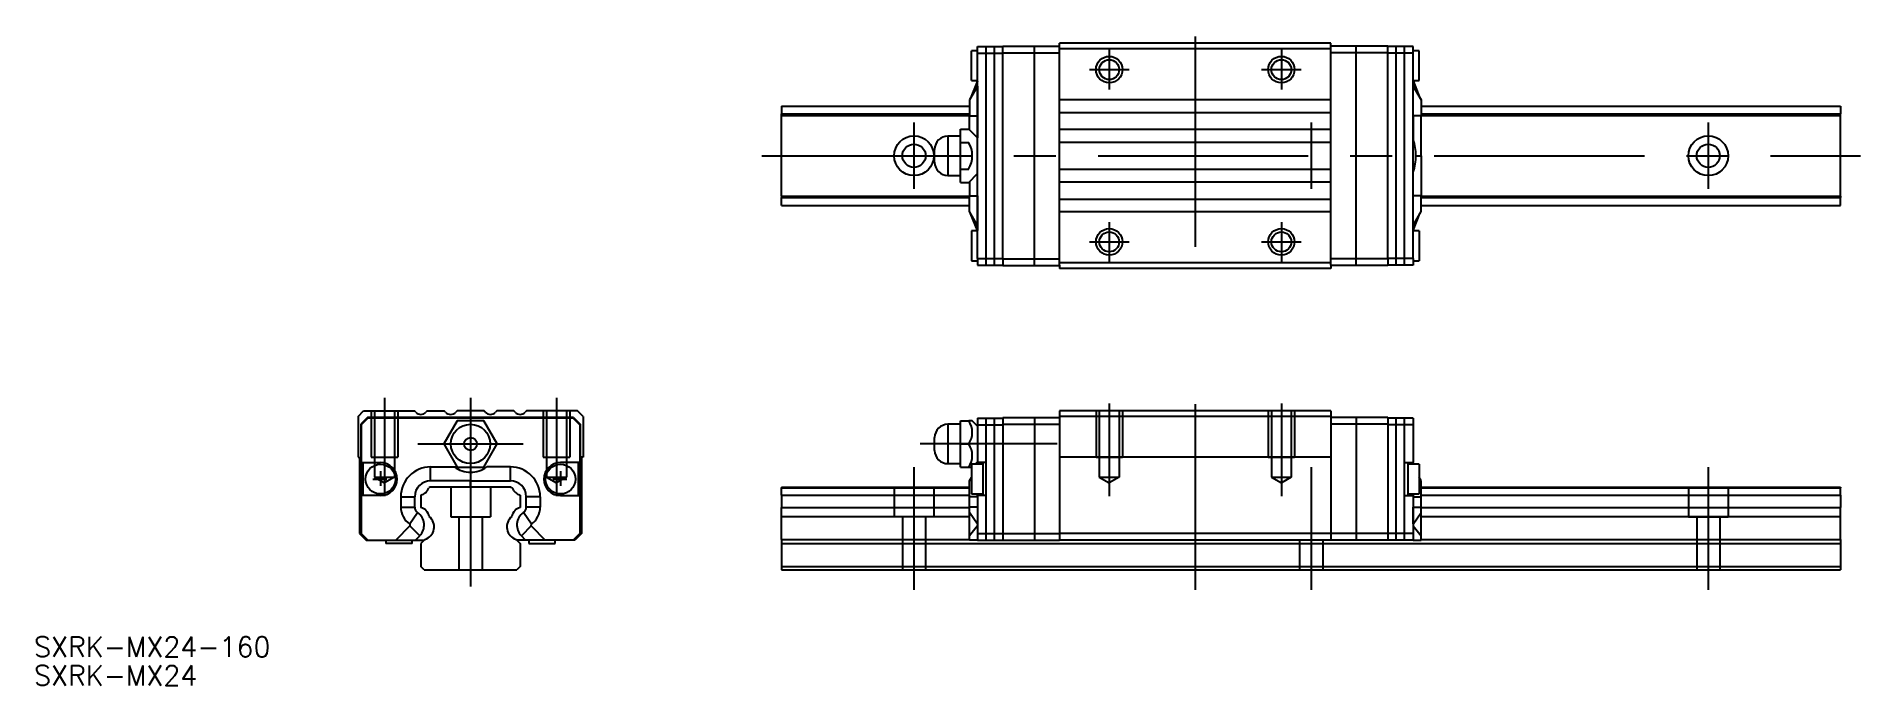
# Model space of a CAD drawing. Extents: x -66 to 210, y -17 to 81.
import ezdxf

# ---------------------------------------------------------------- set-up
doc = ezdxf.new("R2010")
doc.units = 0
doc.linetypes.add('CENTER', pattern=[50.8, 31.75, -6.35, 6.35, -6.35])
doc.linetypes.add('DASHED', pattern=[19.05, 12.7, -6.35])
doc.layers.get('0').update_dxf_attribs({"linetype": 'CONTINUOUS'})
doc.layers.add('CENTER', color=1, linetype='CENTER')
doc.styles.get("Standard").update_dxf_attribs({"font": 'txt.shx', "height": 3, "bigfont": 'bigfont.shx'})

msp = doc.modelspace()

# ---------------------------------------------------------------- linework, layer by layer
at = {"color": 7, "linetype": 'CONTINUOUS'}
for p, q in [((75.7, 73.85), (75.7, 78.35)), ((76.6, 78.35), (75.7, 78.35)), ((76.6, 79), (80.4, 79)), ((76.6, 78), (76.6, 79)), ((76.6, 47), (76.6, 78)), ((76.6, 78), (80.4, 78)), ((77.88, 46), (77.88, 79)), ((79.14, 46), (79.14, 79)), ((80.4, 79.05), (89, 79.05)), ((80.4, 78.05), (80.4, 79.05)), ((80.4, 73.15), (80.4, 78.05)), ((80.4, 78.05), (89, 78.05)), ((85.2, 45.95), (85.2, 79.05)), ((130, 79.5), (89, 79.5)), ((89, 79), (89, 79.5)), ((89, 46), (89, 79)), ((130, 78.65), (89, 78.65)), ((130, 79), (130, 79.5)), ((138.6, 79.05), (130, 79.05)), ((130, 46), (130, 79)), ((138.6, 78.05), (130, 78.05)), ((133.8, 45.95), (133.8, 79.05)), ((138.6, 78.05), (138.6, 79.05)), ((142.4, 79), (138.6, 79)), ((138.6, 46.95), (138.6, 78.05)), ((142.4, 78), (138.6, 78)), ((139.86, 46), (139.86, 79)), ((141.12, 46), (141.12, 79)), ((142.4, 78), (142.4, 79)), ((143.3, 78.35), (142.4, 78.35)), ((142.4, 47), (142.4, 78)), ((143.3, 73.85), (143.3, 78.35)), ((76.6, 73.03), (75.4, 70.93)), ((76.6, 73.03), (75.4, 70.93)), ((76.6, 73.79), (75.56, 71.21)), ((76.6, 73.79), (75.56, 71.21)), ((75.7, 73.85), (76.6, 73.85)), ((76.6, 73.79), (76.6, 73.79)), ((76.6, 73.03), (76.6, 73.79)), ((76.6, 73.03), (76.6, 73.79)), ((76.6, 73.79), (76.6, 73.79)), ((76.6, 73.03), (76.6, 73.03)), ((76.6, 73.03), (76.6, 73.03)), ((80.4, 71.97), (80.4, 73.15)), ((80.4, 71.97), (80.4, 73.15)), ((80.4, 46.95), (80.4, 71.97)), ((142.4, 73.85), (143.3, 73.85)), ((142.4, 73.79), (143.44, 71.21)), ((142.4, 73.79), (142.4, 73.79)), ((142.4, 73.03), (142.4, 73.79)), ((142.4, 73.03), (143.6, 70.93)), ((142.4, 73.03), (142.4, 73.03)), ((47, 70), (75.4, 70)), ((47, 70), (47, 68.82)), ((75.4, 70.93), (75.4, 68.53)), ((75.4, 70.93), (75.4, 68.53)), ((130, 70.96), (89, 70.96)), ((89, 69.04), (130, 69.04)), ((143.6, 70.93), (143.6, 68.53)), ((143.6, 70), (207, 70)), ((207, 70), (207, 68.82)), ((47, 68.82), (75.4, 68.82)), ((47, 68.6), (47, 68.82)), ((47, 68.6), (75.4, 68.6)), ((47, 56.4), (47, 68.6)), ((74.05, 64.52), (74.05, 66.54)), ((74.05, 66.54), (75.26, 66.54)), ((76.6, 65.2), (75.26, 66.54)), ((75.4, 66.4), (75.4, 68.53)), ((75.4, 66.4), (75.4, 68.53)), ((75.4, 68.53), (76.6, 68.53)), ((75.4, 68.53), (76.6, 68.53)), ((76.6, 68.53), (76.6, 68.53)), ((76.6, 68.53), (76.6, 68.53)), ((130, 66.46), (89, 66.46)), ((142.4, 68.53), (142.4, 68.53)), ((143.6, 68.53), (142.4, 68.53)), ((143.6, 68.82), (207, 68.82)), ((143.6, 68.6), (207, 68.6)), ((143.6, 62.5), (143.6, 68.53)), ((207, 68.6), (207, 68.82)), ((207, 56.4), (207, 68.6)), ((70.12, 61.53), (70.12, 63.47)), ((72.12, 65.47), (72.12, 59.53)), ((74.05, 65.47), (72.12, 65.47)), ((74.05, 60.48), (74.05, 64.52)), ((74.05, 64.52), (75.26, 64.52)), ((89, 64.54), (130, 64.54)), ((142.4, 64.95), (142.4, 64.95)), ((142.85, 62.5), (143.6, 62.5)), ((143.6, 62.5), (143.6, 56.47)), ((72.12, 59.53), (74.05, 59.53)), ((74.05, 58.46), (74.05, 60.48)), ((74.05, 60.48), (75.26, 60.48)), ((74.05, 58.46), (75.26, 58.46)), ((75.26, 58.46), (76.6, 59.8)), ((75.4, 58.6), (75.4, 56.47)), ((89, 60.46), (130, 60.46)), ((130, 58.54), (89, 58.54)), ((142.4, 60.05), (142.4, 60.05)), ((47, 56.4), (75.4, 56.4)), ((47, 56.4), (47, 56.18)), ((47, 56.18), (75.4, 56.18)), ((47, 55), (47, 56.18)), ((75.4, 54.07), (75.4, 56.47)), ((75.4, 56.47), (76.6, 56.47)), ((76.6, 56.47), (76.6, 56.47)), ((89, 55.96), (130, 55.96)), ((142.4, 56.47), (142.4, 56.47)), ((143.6, 56.47), (142.4, 56.47)), ((143.6, 54.07), (143.6, 56.47)), ((143.6, 56.4), (207, 56.4)), ((143.6, 56.18), (207, 56.18)), ((207, 56.4), (207, 56.18)), ((207, 55), (207, 56.18)), ((47, 55), (75.4, 55)), ((76.6, 51.97), (75.4, 54.07)), ((76.6, 51.21), (75.56, 53.79)), ((130, 54.04), (89, 54.04)), ((142.4, 51.97), (143.6, 54.07)), ((142.4, 51.21), (143.44, 53.79)), ((143.6, 55), (207, 55)), ((75.7, 51.15), (75.7, 46.65)), ((76.6, 51.15), (75.7, 51.15)), ((76.6, 51.97), (76.6, 51.21)), ((76.6, 51.97), (76.6, 51.97)), ((76.6, 51.21), (76.6, 51.21)), ((142.4, 51.97), (142.4, 51.21)), ((142.4, 51.97), (142.4, 51.97)), ((142.4, 51.21), (142.4, 51.21)), ((143.3, 51.15), (142.4, 51.15)), ((143.3, 51.15), (143.3, 46.65)), ((76.6, 47), (80.4, 47)), ((76.6, 47), (76.6, 46)), ((80.4, 46.95), (89, 46.95)), ((80.4, 46.95), (80.4, 45.95)), ((138.6, 46.95), (130, 46.95)), ((142.4, 47), (138.6, 47)), ((138.6, 46.95), (138.6, 45.95)), ((142.4, 47), (142.4, 46)), ((75.7, 46.65), (76.6, 46.65)), ((76.6, 46), (80.4, 46)), ((80.4, 45.95), (89, 45.95)), ((130, 46.35), (89, 46.35)), ((89, 46), (89, 45.5)), ((130, 45.5), (89, 45.5)), ((130, 46), (130, 45.5)), ((138.6, 45.95), (130, 45.95)), ((142.4, 46), (138.6, 46)), ((142.4, 46.65), (143.3, 46.65)), ((-17, 23.15), (-16.15, 24)), ((-17, 23.15), (-17, 17)), ((-15.55, 23), (-16.55, 22)), ((-15.5, 22.9), (-16.5, 21.9)), ((-16.15, 24), (-8.46, 24)), ((-10.65, 23), (-15.55, 23)), ((15.5, 22.9), (-15.5, 22.9)), ((-10.65, 23), (-10.71, 22.9)), ((-9.47, 23), (-10.65, 23)), ((-9.47, 23), (-10.65, 23)), ((-9.53, 22.9), (-9.47, 23)), ((15.55, 23), (-9.47, 23)), ((-6.54, 24), (-3.96, 24)), ((-2.02, 22.5), (-4.04, 19)), ((2.04, 24), (-2.04, 24)), ((2.02, 22.5), (-2.02, 22.5)), ((4.04, 19), (2.02, 22.5)), ((6.54, 24), (3.96, 24)), ((16.14, 24), (8.46, 24)), ((15.5, 22.9), (16.5, 21.9)), ((15.55, 23), (16.55, 22)), ((17, 23.14), (16.14, 24)), ((17, 23.14), (17, 17)), ((74.05, 19), (74.05, 22.5)), ((74.05, 22.5), (75.26, 22.5)), ((75.8, 22.5), (75.26, 22.5)), ((76.6, 21.7), (75.8, 22.5)), ((76.6, 22.9), (80.4, 22.9)), ((76.6, 22.9), (76.6, 21.9)), ((77.88, 4.5), (77.88, 22.9)), ((79.14, 4.5), (79.14, 22.9)), ((80.4, 23), (89, 23)), ((80.4, 23), (80.4, 22)), ((85.2, 23), (85.2, 4.5)), ((130, 24), (89, 24)), ((89, 24), (89, 23.5)), ((89, 23.5), (89, 17)), ((130, 23.15), (89, 23.15)), ((130, 24), (130, 23.5)), ((130, 23.5), (130, 17)), ((138.6, 23), (130, 23)), ((133.8, 23), (133.8, 4.5)), ((138.6, 23), (138.6, 22)), ((142.4, 22.9), (138.6, 22.9)), ((139.86, 4.5), (139.86, 22.9)), ((141.12, 4.5), (141.12, 22.9)), ((142.4, 22.9), (142.4, 21.9)), ((-16.55, 22), (-16.55, 11.95)), ((-16.5, 21.9), (-16.5, 16.2)), ((16.5, 21.9), (16.5, 16.2)), ((16.55, 22), (16.55, 5.5)), ((70.12, 19), (70.12, 19.97)), ((72.12, 21.97), (72.12, 19)), ((74.05, 21.97), (72.12, 21.97)), ((76.6, 21.9), (76.6, 16.2)), ((76.6, 21.9), (80.4, 21.9)), ((80.4, 22), (80.4, 5.5)), ((80.4, 22), (89, 22)), ((138.6, 22), (130, 22)), ((138.6, 22), (138.6, 5.5)), ((142.4, 21.9), (138.6, 21.9)), ((142.4, 21.9), (142.4, 16.2)), ((-17, 17), (-16.75, 17)), ((-16.75, 17), (-16.75, 5.5)), ((-4.04, 19), (-2.02, 15.5)), ((2.02, 15.5), (4.04, 19)), ((16.75, 17), (16.75, 5.5)), ((17, 17), (16.75, 17)), ((70.12, 18.03), (70.12, 19)), ((72.12, 19), (72.12, 16.03)), ((74.05, 15.5), (74.05, 19)), ((74.05, 19), (75.26, 19)), ((130, 17), (89, 17)), ((89, 17), (89, 5.5)), ((130, 17), (130, 5.5)), ((-16.5, 16.2), (-13.6, 16.2)), ((-16.25, 16.2), (-16.25, 11.2)), ((-6.03, 15.53), (-2.45, 15.53)), ((-6.03, 15.53), (-2.45, 15.53)), ((-6.03, 13.43), (-6.03, 15.53)), ((-6.03, 13.43), (-6.03, 15.53)), ((-2.45, 15.53), (-2.04, 15.53)), ((-2.02, 15.5), (2.02, 15.5)), ((0, 15.5), (0, 14.75)), ((0, 14.75), (0, 13.43)), ((0, 14.75), (0, 14.75)), ((0, 14.75), (0, 13.43)), ((6.03, 15.53), (2.45, 15.53)), ((6.03, 13.43), (6.03, 15.53)), ((16.5, 16.2), (13.6, 16.2)), ((16.25, 16.2), (16.25, 11.2)), ((72.12, 16.03), (74.05, 16.03)), ((74.05, 15.5), (75.26, 15.5)), ((75.26, 15.5), (75.7, 15.5)), ((75.4, 13.43), (75.7, 13.96)), ((75.7, 15.95), (75.7, 11.45)), ((77.4, 15.95), (75.7, 15.95)), ((76.25, 15.95), (76.6, 16.3)), ((77.88, 16.2), (76.6, 16.2)), ((76.6, 15.95), (76.6, 16.2)), ((77.4, 16.2), (77.4, 11.2)), ((141.12, 16.2), (142.4, 16.2)), ((141.6, 16.2), (141.6, 11.2)), ((143.3, 15.95), (141.6, 15.95)), ((142.4, 15.95), (142.4, 16.2)), ((143.3, 15.95), (143.3, 11.45)), ((143.6, 13.43), (143.3, 13.96)), ((-16.55, 11.95), (-16.55, 8.75)), ((-16.55, 8.75), (-16.55, 11.95)), ((-16.5, 11.2), (-16.5, 5.5)), ((-13.6, 11.2), (-16.5, 11.2)), ((-10.53, 11.03), (-10.53, 9.47)), ((-10.53, 11.03), (-10.53, 9.47)), ((-10.53, 11.03), (-8.43, 11.03)), ((-10.53, 11.03), (-8.43, 11.03)), ((-8.43, 9.47), (-8.43, 11.03)), ((-8.43, 9.47), (-8.43, 11.03)), ((-7.5, 11.29), (-7.5, 9.42)), ((-6.1, 12.5), (-6.32, 12.37)), ((6.1, 12.5), (-6.1, 12.5)), ((0, 13.43), (-6.03, 13.43)), ((0, 13.43), (-6.03, 13.43)), ((0, 13.43), (6.03, 13.43)), ((0, 12.5), (0, 13.43)), ((6.1, 12.5), (6.32, 12.37)), ((7.5, 11.29), (7.5, 9.42)), ((8.43, 9.47), (8.43, 11.03)), ((10.53, 11.03), (8.43, 11.03)), ((10.53, 11.03), (10.53, 9.47)), ((13.6, 11.2), (16.5, 11.2)), ((16.5, 11.2), (16.5, 5.5)), ((47, 12.5), (75.4, 12.5)), ((47, 12.5), (47, 12.37)), ((47, 12.37), (75.4, 12.37)), ((47, 11.29), (47, 12.37)), ((47, 11.29), (75.4, 11.29)), ((47, 11.29), (47, 9.42)), ((75.4, 11.03), (75.4, 13.43)), ((76.6, 11.03), (75.4, 11.03)), ((75.4, 9.47), (75.4, 11.03)), ((75.7, 11.45), (77.4, 11.45)), ((76.6, 11.2), (76.6, 11.45)), ((76.6, 11.45), (76.6, 11.24)), ((76.6, 11.24), (76.6, 11.03)), ((76.6, 11.2), (76.6, 5.5)), ((77.88, 11.2), (76.6, 11.2)), ((76.6, 11.03), (76.6, 11.03)), ((76.6, 11.03), (76.6, 9.47)), ((141.12, 11.2), (142.4, 11.2)), ((141.6, 11.45), (143.3, 11.45)), ((142.4, 11.2), (142.4, 11.45)), ((142.4, 11.45), (142.4, 11.24)), ((142.4, 11.24), (142.4, 11.03)), ((142.4, 11.2), (142.4, 5.5)), ((142.4, 11.03), (142.4, 11.03)), ((142.4, 11.03), (142.4, 9.47)), ((142.4, 11.03), (143.6, 11.03)), ((143.6, 11.03), (143.6, 13.43)), ((143.6, 12.5), (207, 12.5)), ((143.6, 12.37), (207, 12.37)), ((143.6, 11.29), (207, 11.29)), ((143.6, 9.47), (143.6, 11.03)), ((207, 12.5), (207, 12.37)), ((207, 11.29), (207, 12.37)), ((207, 11.29), (207, 9.42)), ((-16.55, 8.75), (-16.55, 5.5)), ((-16.5, 8.75), (-16.55, 8.75)), ((-10.53, 9.47), (-8.43, 9.47)), ((-10.53, 9.47), (-8.43, 9.47)), ((-9.2, 6.92), (-8, 8.65)), ((-9.2, 6.92), (-8, 8.65)), ((9.2, 6.92), (8, 8.65)), ((10.53, 9.47), (8.43, 9.47)), ((47, 9.42), (75.4, 9.42)), ((47, 8.07), (47, 9.42)), ((75.4, 8.65), (75.4, 9.47)), ((76.6, 9.47), (75.4, 9.47)), ((76.6, 6.92), (75.4, 8.65)), ((75.4, 5.13), (75.4, 8.65)), ((76.6, 9.47), (76.6, 9.47)), ((142.4, 9.47), (143.6, 9.47)), ((142.4, 9.47), (142.4, 9.47)), ((142.4, 6.92), (143.6, 8.65)), ((143.6, 8.65), (143.6, 9.47)), ((143.6, 9.42), (207, 9.42)), ((143.6, 5.13), (143.6, 8.65)), ((207, 8.07), (207, 9.42)), ((-9.17, 6.62), (-11.29, 4.5)), ((-9.17, 6.62), (-11.29, 4.5)), ((-9.17, 6.62), (-7.68, 5.13)), ((-9.17, 6.62), (-7.68, 5.13)), ((9.17, 6.62), (7.68, 5.13)), ((9.17, 6.62), (11.29, 4.5)), ((47, 8.07), (75.4, 8.07)), ((47, 4.59), (47, 8.07)), ((76.6, 6.62), (75.4, 5.13)), ((76.6, 6.92), (76.6, 6.92)), ((76.6, 6.62), (76.6, 4.5)), ((76.6, 6.62), (76.6, 6.62)), ((142.4, 6.92), (142.4, 6.92)), ((142.4, 6.62), (142.4, 4.5)), ((142.4, 6.62), (143.6, 5.13)), ((142.4, 6.62), (142.4, 6.62)), ((143.6, 8.07), (207, 8.07)), ((207, 4.59), (207, 8.07)), ((-16.75, 5.5), (-15.75, 4.5)), ((-16.55, 5.5), (-15.55, 4.5)), ((-16.5, 5.5), (-15.5, 4.5)), ((-15.75, 4.5), (-15.55, 4.5)), ((-15.55, 4.5), (-15.5, 4.5)), ((-15.5, 4.5), (-11.29, 4.5)), ((-12.8, 4.5), (-12.8, 4)), ((-8.8, 4), (-12.8, 4)), ((-11.29, 4.5), (-8.32, 4.5)), ((-11.29, 4.5), (-8.32, 4.5)), ((-8.8, 4), (-8.8, 4.5)), ((-8.32, 4.5), (-7.68, 5.13)), ((-8.32, 4.5), (-7.68, 5.13)), ((-8.32, 4.5), (-7, 4.5)), ((-8.32, 4.5), (-7, 4.5)), ((-6.91, 4.59), (-7.5, 4)), ((-7.5, 4), (-7.5, 0.5)), ((6.91, 4.59), (7.5, 4)), ((8.32, 4.5), (7, 4.5)), ((7.5, 4), (7.5, 0.5)), ((8.32, 4.5), (7.68, 5.13)), ((11.29, 4.5), (8.32, 4.5)), ((8.8, 4.5), (8.8, 4)), ((8.8, 4), (12.8, 4)), ((15.5, 4.5), (11.29, 4.5)), ((12.8, 4), (12.8, 4.5)), ((16.5, 5.5), (15.5, 4.5)), ((15.55, 4.5), (15.5, 4.5)), ((16.55, 5.5), (15.55, 4.5)), ((15.75, 4.5), (15.55, 4.5)), ((16.75, 5.5), (15.75, 4.5)), ((47, 4.59), (75.4, 4.59)), ((47, 4.59), (47, 4)), ((47, 4), (207, 4)), ((47, 4), (47, 0.8)), ((70.5, 4), (74.5, 4)), ((75.4, 4.5), (75.4, 5.13)), ((76.6, 4.5), (75.4, 4.5)), ((76.6, 5.5), (76.6, 4.5)), ((76.6, 5.5), (80.4, 5.5)), ((76.6, 4.5), (80.4, 4.5)), ((76.6, 4.5), (76.6, 4.5)), ((80.4, 5.5), (80.4, 4.5)), ((80.4, 5.5), (89, 5.5)), ((80.4, 4.5), (89, 4.5)), ((87.5, 4), (91.5, 4)), ((89, 5.5), (89, 4.5)), ((130, 5.5), (89, 5.5)), ((130, 4.5), (89, 4.5)), ((104.5, 4), (108.5, 4)), ((130, 5.5), (130, 4.5)), ((138.6, 5.5), (130, 5.5)), ((138.6, 4.5), (130, 4.5)), ((138.6, 5.5), (138.6, 4.5)), ((142.4, 5.5), (138.6, 5.5)), ((142.4, 4.5), (138.6, 4.5)), ((142.4, 5.5), (142.4, 4.5)), ((142.4, 4.5), (143.6, 4.5)), ((142.4, 4.5), (142.4, 4.5)), ((143.6, 4.5), (143.6, 5.13)), ((143.6, 4.59), (207, 4.59)), ((207, 4.59), (207, 4)), ((207, 4), (207, 0.8)), ((-7, 0), (-7.5, 0.5)), ((-7, 0), (7, 0)), ((7.5, 0.5), (7, 0)), ((47, 0.8), (47, 0)), ((47, 0.5), (207, 0.5)), ((47, 0), (207, 0)), ((207, 0.8), (207, 0))]:
    msp.add_line(p, q, dxfattribs=at)
at = {"color": 3, "linetype": 'DASHED'}
for p, q in [((-15, 24), (-15, 17)), ((-14.5, 24), (-14.5, 14)), ((-11.5, 24), (-11.5, 14)), ((-11, 24), (-11, 17)), ((11, 24), (11, 17)), ((11.5, 24), (11.5, 14)), ((14.5, 24), (14.5, 14)), ((15, 24), (15, 17)), ((94.5, 24), (94.5, 17)), ((95, 24), (95, 14)), ((98, 24), (98, 14)), ((98.5, 24), (98.5, 17)), ((120.5, 24), (120.5, 17)), ((121, 24), (121, 14)), ((124, 24), (124, 14)), ((124.5, 24), (124.5, 17)), ((-15, 17), (-11, 17)), ((11, 17), (15, 17)), ((94.5, 17), (98.5, 17)), ((120.5, 17), (124.5, 17)), ((-14.5, 14), (-11.5, 14)), ((-14.5, 14), (-13, 13.13)), ((-11.5, 14), (-13, 13.13)), ((11.5, 14), (13, 13.13)), ((11.5, 14), (14.5, 14)), ((14.5, 14), (13, 13.13)), ((95, 14), (98, 14)), ((95, 14), (96.5, 13.13)), ((98, 14), (96.5, 13.13)), ((121, 14), (124, 14)), ((121, 14), (122.5, 13.13)), ((124, 14), (122.5, 13.13)), ((-3, 12.5), (-3, 8)), ((3, 12.5), (3, 8)), ((64, 12.5), (64, 8)), ((70, 12.5), (70, 8)), ((184, 12.5), (184, 8)), ((190, 12.5), (190, 8)), ((-3, 8), (3, 8)), ((-1.75, 8), (-1.75, 0)), ((1.75, 8), (1.75, 0)), ((70, 8), (64, 8)), ((65.25, 8), (65.25, 0)), ((68.75, 8), (68.75, 0)), ((184, 8), (190, 8)), ((185.25, 8), (185.25, 0)), ((188.75, 8), (188.75, 0)), ((125.25, 4.5), (125.25, 0)), ((128.75, 4.5), (128.75, 0))]:
    msp.add_line(p, q, dxfattribs=at)
at = {"color": 7, "linetype": 'CONTINUOUS'}
for points in [[(76.6, 68.53, 0), (76.6, 66, 0), (76.6, 65.2, 0)], [(76.6, 68.53, 0), (76.6, 66, 0), (76.6, 65.2, 0)], [(142.4, 68.53, 0), (142.4, 66, 0), (142.4, 64.95, 0)], [(76.6, 56.47, 0), (76.6, 59, 0), (76.6, 59.8, 0)], [(142.4, 56.47, 0), (142.4, 59, 0), (142.4, 60.05, 0)]]:
    msp.add_polyline3d(points, dxfattribs=at)
at = {"color": 3, "linetype": 'CONTINUOUS'}
for centre in [(96.5, 75.5), (122.5, 75.5), (96.5, 49.5), (122.5, 49.5)]:
    msp.add_circle(centre, 2, dxfattribs=at)
at = {"color": 7, "linetype": 'CONTINUOUS'}
for centre, radius in [((96.5, 75.5), 1.5), ((122.5, 75.5), 1.5), ((67, 62.5), 3), ((67, 62.5), 1.75), ((187, 62.5), 3), ((187, 62.5), 1.75), ((96.5, 49.5), 1.5), ((122.5, 49.5), 1.5), ((0, 19), 2.97), ((0, 19), 0.97), ((-13.6, 13.7), 2.25), ((13.6, 13.7), 2.25)]:
    msp.add_circle(centre, radius, dxfattribs=at)
for centre, radius, start, end in [((226.85, 70.78), 150.27, 179.1421, 180.8579), ((226.85, 70.78), 150.27, 179.1421, 180.8579), ((-7.85, 70.78), 150.27, 359.1421, 0.8579), ((72.12, 63.47), 2, 90, 180), ((71.76, 62.5), 4.04, 330.0046, 29.9954), ((136.21, 62.56), 6.63, 359.4557, 21.129), ((72.12, 61.53), 2, 180, 270), ((136.21, 62.44), 6.63, 338.871, 0.5443), ((226.85, 54.22), 150.27, 179.1421, 180.8579), ((-7.85, 54.22), 150.27, 359.1421, 0.8579), ((-9.42, 22.85), 1.5, 39.7918, 50.0555), ((-7.5, 24.45), 1, 219.7918, 320.2082), ((-5.58, 22.85), 1.5, 129.9445, 140.2082), ((-4.92, 22.85), 1.5, 39.7918, 50.0555), ((-3, 24.45), 1, 219.7918, 320.2082), ((-1.08, 22.85), 1.5, 129.9445, 140.2082), ((1.08, 22.85), 1.5, 39.7918, 50.0555), ((3, 24.45), 1, 219.7918, 320.2082), ((4.92, 22.85), 1.5, 129.9445, 140.2082), ((5.58, 22.85), 1.5, 39.7918, 50.0555), ((7.5, 24.45), 1, 219.7918, 320.2082), ((9.42, 22.85), 1.5, 129.9445, 140.2082), ((72.7, 20.75), 3.1, 325.6466, 34.3534), ((72.12, 19.97), 2, 90, 180), ((72.12, 18.03), 2, 180, 270), ((72.7, 17.25), 3.1, 325.6466, 34.3534), ((-13.6, 13.7), 2.5, 270, 90), ((-6.03, 11.03), 4.5, 90.0008, 179.9992), ((-6.03, 11.03), 4.5, 90.0008, 179.9992), ((0, 19), 4.25, 234.733, 270), ((0, 19), 4.25, 270, 305.267), ((6.03, 11.03), 4.5, 0.0008, 89.9992), ((13.6, 13.7), 2.5, 90, 270), ((-6.03, 11.03), 2.4, 90, 180), ((-6.03, 11.03), 2.4, 90, 180), ((-7.93, 12.93), 1.7, 284.651, 340.7738), ((6.03, 11.03), 2.4, 0, 90), ((7.93, 12.93), 1.7, 199.2262, 255.349), ((-7.43, 9.47), 3.1, 180.0008, 235.256), ((-7.43, 9.47), 3.1, 180.0008, 235.256), ((-7.43, 9.47), 1, 180, 235.2568), ((-7.43, 9.47), 1, 180, 235.2568), ((-9.31, 6.76), 2.3, 315, 55.2568), ((-9.31, 6.76), 2.3, 315, 55.2568), ((-7.93, 7.77), 1.7, 9.988, 75.349), ((7.93, 7.77), 1.7, 104.651, 170.012), ((9.31, 6.76), 2.3, 124.7432, 225), ((7.43, 9.47), 1, 304.7432, 0), ((7.43, 9.47), 3.1, 304.744, 359.9992), ((213.64, 8.2), 137.04, 179.4675, 180.5325), ((5.36, 8.2), 137.04, 359.4675, 0.5325), ((-9.31, 6.76), 0.2, 314.9999, 55.2571), ((-7.5, 6.5), 2, 287.1144, 51.5284), ((7.5, 6.5), 2, 128.4716, 252.8856), ((9.31, 6.76), 0.2, 124.7429, 225.0001)]:
    msp.add_arc(centre, radius, start, end, dxfattribs=at)
at = {"layer": 'CENTER', "color": 1, "linetype": 'CENTER'}
for p, q in [((109.5, 80.5), (109.5, 44.5)), ((96.5, 78.5), (96.5, 72.5)), ((122.5, 78.5), (122.5, 72.5)), ((93.5, 75.5), (99.5, 75.5)), ((119.5, 75.5), (125.5, 75.5)), ((67, 67.5), (67, 57.5)), ((127, 67.5), (127, 57.5)), ((187, 67.5), (187, 57.5)), ((44, 62.5), (210, 62.5)), ((96.5, 52.5), (96.5, 46.5)), ((122.5, 52.5), (122.5, 46.5)), ((93.5, 49.5), (99.5, 49.5)), ((119.5, 49.5), (125.5, 49.5)), ((-13, 25.94), (-13, 11.13)), ((0, 25.94), (0, -2.49)), ((13, 25.94), (13, 11.13)), ((96.5, 25.13), (96.5, 11.13)), ((109.5, 25), (109.5, -3)), ((122.5, 25.13), (122.5, 11.13)), ((-7.97, 19), (7.97, 19)), ((88.64, 19), (67.93, 19)), ((-13.6, 14.9), (-13.6, 12.7)), ((13.6, 14.9), (13.6, 12.7)), ((67, 15.5), (67, -3)), ((127, 15.5), (127, -3)), ((187, 15.5), (187, -3)), ((-14.75, 13.7), (-12.65, 13.7)), ((12.45, 13.7), (14.55, 13.7))]:
    msp.add_line(p, q, dxfattribs=at)

# ---------------------------------------------------------------- texts
at = {"color": 7, "linetype": 'CONTINUOUS'}
for s, p in [('SXRK-MX24-160', (-65.96, -13.13)), ('SXRK-MX24', (-65.96, -17.45))]:
    msp.add_text(s, height=3, dxfattribs=at).set_placement(p)

doc.saveas('drawing.dxf')
